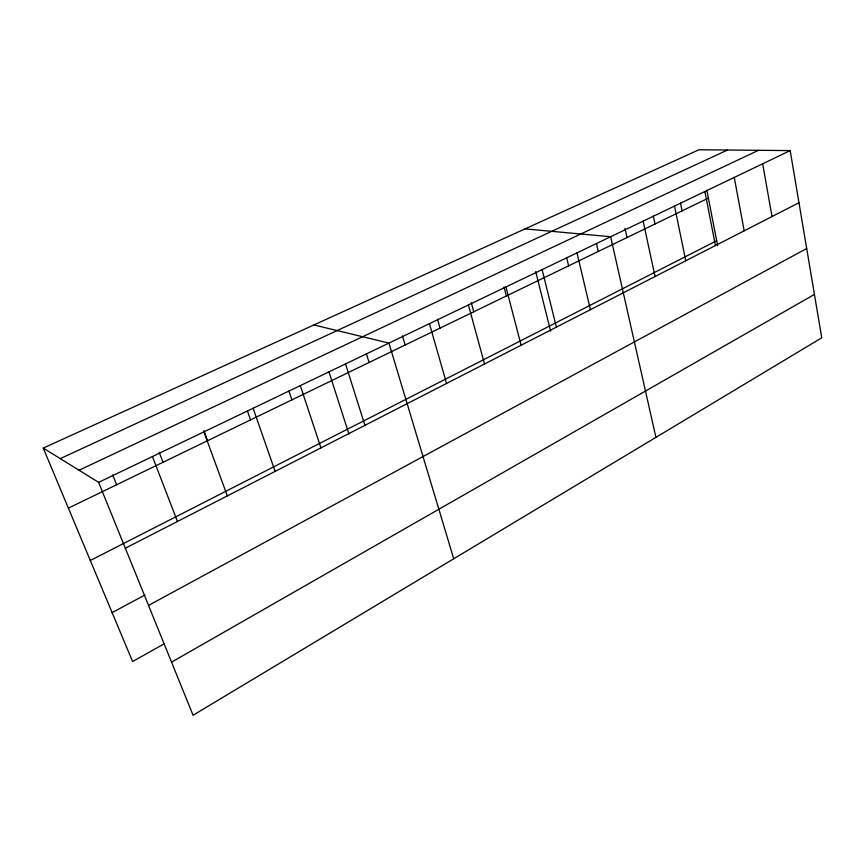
<?xml version="1.0" encoding="UTF-8"?>
<svg xmlns="http://www.w3.org/2000/svg" width="865" height="865" viewBox="0 0 865 865"><rect width="100%" height="100%" fill="white"/><g stroke="black" fill="none" stroke-linecap="round" stroke-linejoin="round"><path stroke-width="1.3" d="M171.551 662.158L814.43 294.424M164.382 643.69L132.615 661.552L43.25 448.092L698.963 149.753L790.178 150.597L821.75 337.804L193.079 715.247L98.621 482.367L43.25 448.092M148.531 605.403L806.688 248.504M112.126 612.615L145.028 594.947M125.328 548.215L798.968 202.724M90.306 560.477L716.674 240.708M68.389 508.123L708.392 198.128M98.621 482.367L790.178 150.597M79.039 470.246L758.529 150.305M60.258 458.623L727.552 150.023M525.023 228.89L610.647 236.729L655.929 437.366M313.887 324.959L388.947 343.091L453.725 558.758M112.677 474.874L116.634 484.757M152.435 456.558L177.455 521.487M159.192 452.33L163.009 462.288M203.935 430.64L207.611 440.685M203.881 431.873L227.344 495.894M247.433 411.026L250.536 419.893M253.131 408.248L275.135 471.382M288.888 390.904L291.894 399.868M300.306 385.617L320.947 447.886M328.905 371.712L348.963 434.133M345.535 363.916L364.922 425.331M366.328 353.536L369.085 362.478M402.474 335.955L405.155 345.005M429.44 323.661L446.567 383.465M437.485 319.174L440.015 328.116M471.284 302.728L473.75 311.778M468.408 304.967L484.53 363.992M504.046 287.029L506.382 295.971M505.939 286.964L521.108 345.232M535.716 271.599L550.637 331.219M542.106 269.61L556.39 327.132M566.716 257.965L568.608 265.836M576.987 252.883L590.427 309.67M596.482 243.681L598.277 251.456M625.017 228.306L627.06 237.518M643.138 221.137L655.054 276.53M653.324 216.185L654.978 224.003M674.538 206.075L685.761 260.787M680.463 202.94L682.074 210.876M706.856 190.278L717.669 245.768M704.889 191.522L715.452 245.552M734.255 177.433L744.192 230.814M762.671 163.799L772.013 216.542"/></g></svg>
